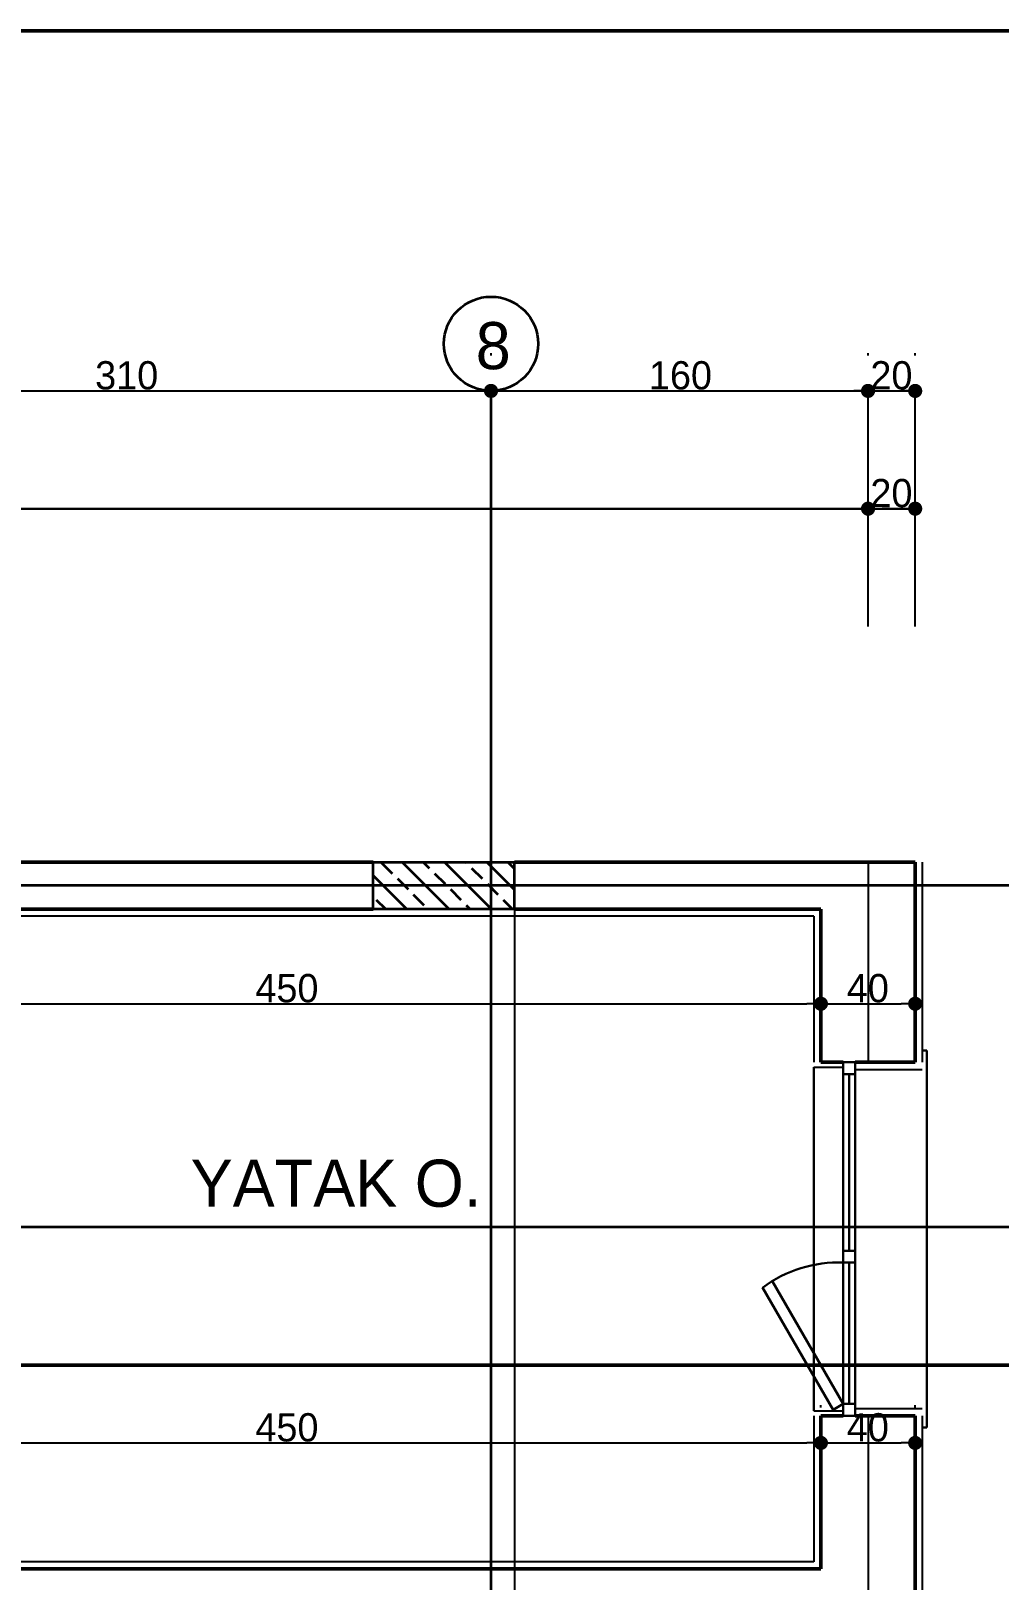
# Model space of a CAD drawing. Header units: millimetres. Extents: x 9537.41 to 9541.95, y -1431.78 to -1431.38.
# Drawn here: x 9538.5057 to 9538.5878, y -1431.5076 to -1431.3761 of the extents above; entities that cross this region are included whole.
import ezdxf

# ---------------------------------------------------------------- set-up
doc = ezdxf.new("R2010")
doc.units = ezdxf.units.MM
for name, pattern in [('ACAD_ISO02W100', [15, 12, -3]), ('ACAD_ISO03W100', [30, 12, -18]), ('ACAD_ISO04W100', [30, 24, -3, 0, -3]), ('ACAD_ISO06W100', [36, 24, -3, 0, -3, 0, -3, 0, -3])]:
    doc.linetypes.add(name, pattern=pattern)
for name, color, linetype, lineweight in [('aks', 6, 'Continuous', 35), ('duvar', 214, 'Continuous', 50), ('kapı-pencere', 140, 'Continuous', 30), ('kesit', 3, 'Continuous', 50), ('kolon', 6, 'Continuous', 35), ('sıva', 203, 'Continuous', 25), ('yazı', 161, 'Continuous', 35), ('ölçü', 4, 'Continuous', 25)]:
    doc.layers.add(name, color=color, linetype=linetype, lineweight=lineweight)

msp = doc.modelspace()

# ---------------------------------------------------------------- linework, layer by layer
at = {"color": 0, "linetype": 'ByBlock', "lineweight": -2}
for p, q in [((9538.544109836515, -1431.406689333453), (9538.543509836514, -1431.406689333453)), ((9538.545309836514, -1431.406689333453), (9538.545909836515, -1431.406689333453)), ((9538.576109836515, -1431.406689333453), (9538.575509836515, -1431.406689333453)), ((9538.577309836515, -1431.406689333453), (9538.577909836515, -1431.406689333453)), ((9538.580109836515, -1431.406689333453), (9538.579509836514, -1431.406689333453)), ((9538.576109836515, -1431.416689333453), (9538.575509836515, -1431.416689333453)), ((9538.577309836515, -1431.416689333453), (9538.577909836515, -1431.416689333453)), ((9538.580109836515, -1431.416689333453), (9538.579509836514, -1431.416689333453)), ((9538.572109836516, -1431.458718633632), (9538.571509836514, -1431.458718633632)), ((9538.573309836514, -1431.458718633632), (9538.573909836516, -1431.458718633632)), ((9538.580109836515, -1431.458718633632), (9538.579509836514, -1431.458718633632)), ((9538.572109836516, -1431.496002336719), (9538.571509836514, -1431.496002336719)), ((9538.573309836514, -1431.496002336719), (9538.573909836516, -1431.496002336719)), ((9538.580109836515, -1431.496002336719), (9538.579509836514, -1431.496002336719))]:
    msp.add_line(p, q, dxfattribs=at)
at = {"color": 0, "linetype": 'ByBlock', "const_width": 0.0006000000000000001}
for points in [[(9538.544409836515, -1431.406689333453, 1), (9538.545009836515, -1431.406689333453, 1)], [(9538.545009836515, -1431.406689333453, 1), (9538.544409836515, -1431.406689333453, 1)], [(9538.576409836514, -1431.406689333453, 1), (9538.577009836516, -1431.406689333453, 1)], [(9538.577009836516, -1431.406689333453, 1), (9538.576409836514, -1431.406689333453, 1)], [(9538.580409836515, -1431.406689333453, 1), (9538.581009836515, -1431.406689333453, 1)], [(9538.577009836516, -1431.416689333453, 1), (9538.576409836514, -1431.416689333453, 1)], [(9538.576409836514, -1431.416689333453, 1), (9538.577009836516, -1431.416689333453, 1)], [(9538.580409836515, -1431.416689333453, 1), (9538.581009836515, -1431.416689333453, 1)], [(9538.572409836515, -1431.458718633632, 1), (9538.573009836515, -1431.458718633632, 1)], [(9538.573009836515, -1431.458718633632, 1), (9538.572409836515, -1431.458718633632, 1)], [(9538.580409836515, -1431.458718633632, 1), (9538.581009836515, -1431.458718633632, 1)], [(9538.572409836515, -1431.496002336719, 1), (9538.573009836515, -1431.496002336719, 1)], [(9538.573009836515, -1431.496002336719, 1), (9538.572409836515, -1431.496002336719, 1)], [(9538.580409836515, -1431.496002336719, 1), (9538.581009836515, -1431.496002336719, 1)]]:
    msp.add_lwpolyline(points, format="xyb", close=True, dxfattribs=at)
at = {"layer": 'aks', "linetype": 'ACAD_ISO06W100'}
for p, q in [((9538.544709836515, -1431.684689333453), (9538.544709836515, -1431.406689333453)), ((9538.654709836515, -1431.448689333453), (9538.082709836515, -1431.448689333453)), ((9538.654709836515, -1431.477689333453), (9538.082709836515, -1431.477689333453))]:
    msp.add_line(p, q, dxfattribs=at)
at = {"layer": 'duvar'}
for p, q in [((9538.051063101857, -1431.376132301478), (9538.687504874286, -1431.376132301478)), ((9538.534709836515, -1431.446689333453), (9538.492709836515, -1431.446689333453)), ((9538.580709836515, -1431.446689333453), (9538.546709836515, -1431.446689333453)), ((9538.580709836515, -1431.446689333453), (9538.580709836515, -1431.463689333453)), ((9538.534709836515, -1431.450689333453), (9538.492709836515, -1431.450689333453)), ((9538.572709836515, -1431.450689333453), (9538.546709836515, -1431.450689333453)), ((9538.572709836515, -1431.450689333453), (9538.572709836515, -1431.463689333453)), ((9538.574609836514, -1431.463689333453), (9538.572709836515, -1431.463689333453)), ((9538.575609836515, -1431.463689333453), (9538.580709836515, -1431.463689333453)), ((9538.572709836515, -1431.493689333453), (9538.574609836514, -1431.493689333453)), ((9538.572709836515, -1431.493689333453), (9538.572709836515, -1431.506689333453)), ((9538.575609836515, -1431.493689333453), (9538.580709836515, -1431.493689333453)), ((9538.580709836515, -1431.493689333453), (9538.580709836515, -1431.516689333453)), ((9538.572709836515, -1431.506689333453), (9538.482709836515, -1431.506689333453))]:
    msp.add_line(p, q, dxfattribs=at)
at = {"layer": 'kapı-pencere'}
for p, q in [((9538.581309836514, -1431.462689333453), (9538.581709836515, -1431.462689333453)), ((9538.581709836515, -1431.494689333453), (9538.581709836515, -1431.462689333453)), ((9538.572109836516, -1431.493289333453), (9538.572109836516, -1431.464089333453)), ((9538.574609836514, -1431.463689333453), (9538.575609836515, -1431.463689333453)), ((9538.574609836514, -1431.464689333453), (9538.574609836514, -1431.463689333453)), ((9538.574609836514, -1431.463689333453), (9538.574609836514, -1431.479689333453)), ((9538.575609836515, -1431.463689333453), (9538.575609836515, -1431.464689333453)), ((9538.575609836515, -1431.479689333453), (9538.575609836515, -1431.463689333453)), ((9538.575609836515, -1431.464689333453), (9538.574609836514, -1431.464689333453)), ((9538.575109836514, -1431.464689333453), (9538.575109836514, -1431.479689333453)), ((9538.574609836514, -1431.479689333453), (9538.575609836515, -1431.479689333453)), ((9538.574609836514, -1431.480689333453), (9538.574609836514, -1431.479689333453)), ((9538.575609836515, -1431.479689333453), (9538.575609836515, -1431.480689333453)), ((9538.575609836515, -1431.480689333453), (9538.574609836514, -1431.480689333453)), ((9538.574609836514, -1431.480689333453), (9538.574609836514, -1431.492689333453)), ((9538.575109836514, -1431.480689333453), (9538.575109836514, -1431.492689333453)), ((9538.575609836515, -1431.492689333453), (9538.575609836515, -1431.480689333453)), ((9538.574609836514, -1431.492689333453), (9538.575609836515, -1431.492689333453)), ((9538.574609836514, -1431.493689333453), (9538.574609836514, -1431.492689333453)), ((9538.575609836515, -1431.492689333453), (9538.575609836515, -1431.493689333453)), ((9538.575609836515, -1431.493689333453), (9538.574609836514, -1431.493689333453)), ((9538.581309836514, -1431.494689333453), (9538.581709836515, -1431.494689333453))]:
    msp.add_line(p, q, dxfattribs=at)
at = {"layer": 'kapı-pencere', "linetype": 'ACAD_ISO02W100'}
for p, q in [((9538.56774381111, -1431.482797028608), (9538.573743811112, -1431.493189333453)), ((9538.574609836514, -1431.492689333453), (9538.568609836515, -1431.482297028608)), ((9538.573743811112, -1431.493189333453), (9538.574609836514, -1431.492689333453))]:
    msp.add_line(p, q, dxfattribs=at)
msp.add_arc((9538.574211810408, -1431.491448268697), 0.01076629520126335, 87.88131280132417, 126.8056788230023, dxfattribs=at)
at = {"layer": 'kesit', "linetype": 'ACAD_ISO04W100'}
msp.add_line((9538.134990495028, -1431.489415038047), (9538.604264506903, -1431.489415038047), dxfattribs=at)
at = {"layer": 'kolon'}
for p, q in [((9538.534709836515, -1431.446689333453), (9538.546709836515, -1431.446689333453)), ((9538.534709836515, -1431.450689333453), (9538.534709836515, -1431.446689333453)), ((9538.53634778113, -1431.44767598487), (9538.535449755518, -1431.446777959258)), ((9538.541157180936, -1431.450689333453), (9538.537157180937, -1431.446689333453)), ((9538.539490870773, -1431.447226972064), (9538.53895323216, -1431.446689333453)), ((9538.544749283386, -1431.450689333453), (9538.540749283386, -1431.446689333453)), ((9538.542633960415, -1431.446777959258), (9538.54254533461, -1431.446689333453)), ((9538.543980998833, -1431.448124997676), (9538.543082973221, -1431.447226972064)), ((9538.546709836515, -1431.449057784134), (9538.544341385834, -1431.446689333453)), ((9538.546709836515, -1431.44726173291), (9538.546226062863, -1431.446777959258)), ((9538.546709836515, -1431.450689333453), (9538.546709836515, -1431.446689333453)), ((9538.537565078488, -1431.450689333453), (9538.534709836515, -1431.44783409148)), ((9538.537694819548, -1431.449023023288), (9538.536796793936, -1431.448124997676)), ((9538.54083790919, -1431.448574010482), (9538.539939883578, -1431.44767598487)), ((9538.545328037251, -1431.449472036094), (9538.54443001164, -1431.448574010482)), ((9538.535769027265, -1431.450689333453), (9538.535000742711, -1431.4499210489)), ((9538.539041857966, -1431.450370061707), (9538.538143832355, -1431.449472036094)), ((9538.542184947608, -1431.4499210489), (9538.541286921996, -1431.449023023288)), ((9538.54654533461, -1431.450689333453), (9538.545777050056, -1431.4499210489)), ((9538.546709836515, -1431.450689333453), (9538.534709836515, -1431.450689333453)), ((9538.542953232161, -1431.450689333453), (9538.542633960415, -1431.450370061707))]:
    msp.add_line(p, q, dxfattribs=at)
msp.add_circle((9538.544709836515, -1431.402689333453), 0.004, dxfattribs=at)
at = {"layer": 'sıva', "linetype": 'ACAD_ISO03W100'}
for p, q in [((9538.576709836514, -1431.446689333453), (9538.576709836514, -1431.463689333453)), ((9538.546709836515, -1431.450689333453), (9538.546709836515, -1431.568689333453)), ((9538.576709836514, -1431.493689333453), (9538.576709836514, -1431.516689333453))]:
    msp.add_line(p, q, dxfattribs=at)
at = {"layer": 'sıva'}
for p, q in [((9538.581309836514, -1431.446689333453), (9538.581309836514, -1431.463689333453)), ((9538.572109836516, -1431.451289333453), (9538.483309836514, -1431.451289333453)), ((9538.572109836516, -1431.451289333453), (9538.572109836516, -1431.463689333453)), ((9538.572109836516, -1431.464089333453), (9538.574609836514, -1431.464089333453)), ((9538.575609836515, -1431.464289333453), (9538.581309836514, -1431.464289333453)), ((9538.572109836516, -1431.493289333453), (9538.574609836514, -1431.493289333453)), ((9538.575609836515, -1431.493089333453), (9538.581309836514, -1431.493089333453)), ((9538.572109836516, -1431.493689333453), (9538.572109836516, -1431.506089333453)), ((9538.581309836514, -1431.493689333453), (9538.581309836514, -1431.516689333453)), ((9538.572109836516, -1431.506089333453), (9538.483309836514, -1431.506089333453))]:
    msp.add_line(p, q, dxfattribs=at)
at = {"layer": 'ölçü'}
for p, q in [((9538.544709836515, -1431.403689333453), (9538.544709836515, -1431.403489333453)), ((9538.544709836515, -1431.403689333453), (9538.544709836515, -1431.403489333453)), ((9538.576709836514, -1431.403689333453), (9538.576709836514, -1431.403489333453)), ((9538.576709836514, -1431.403689333453), (9538.576709836514, -1431.403489333453)), ((9538.580709836515, -1431.403689333453), (9538.580709836515, -1431.403489333453)), ((9538.156709836516, -1431.406689333453), (9538.580709836515, -1431.406689333453)), ((9538.483909836516, -1431.406689333453), (9538.543509836514, -1431.406689333453)), ((9538.545909836515, -1431.406689333453), (9538.575509836515, -1431.406689333453)), ((9538.576709836514, -1431.426689333453), (9538.576709836514, -1431.406689333453)), ((9538.577909836515, -1431.406689333453), (9538.579509836514, -1431.406689333453)), ((9538.580709836515, -1431.426689333453), (9538.580709836515, -1431.406689333453)), ((9538.576709836514, -1431.413689333453), (9538.576709836514, -1431.413489333453)), ((9538.576709836514, -1431.413689333453), (9538.576709836514, -1431.413489333453)), ((9538.580709836515, -1431.413689333453), (9538.580709836515, -1431.413489333453)), ((9538.156709836516, -1431.416689333453), (9538.580709836515, -1431.416689333453)), ((9538.575509836515, -1431.416689333453), (9538.161909836515, -1431.416689333453)), ((9538.579509836514, -1431.416689333453), (9538.577909836515, -1431.416689333453)), ((9538.572709836515, -1431.455718633632), (9538.572709836515, -1431.455518633632)), ((9538.572709836515, -1431.455718633632), (9538.572709836515, -1431.455518633632)), ((9538.483909836516, -1431.458718633632), (9538.571509836514, -1431.458718633632)), ((9538.573909836516, -1431.458718633632), (9538.579509836514, -1431.458718633632)), ((9538.580709836515, -1431.461718633632), (9538.580709836515, -1431.461918633632)), ((9538.572709836515, -1431.493002336719), (9538.572709836515, -1431.492802336719)), ((9538.572709836515, -1431.493002336719), (9538.572709836515, -1431.492802336719)), ((9538.580709836515, -1431.493002336719), (9538.580709836515, -1431.492802336719)), ((9538.483909836516, -1431.496002336719), (9538.571509836514, -1431.496002336719)), ((9538.573909836516, -1431.496002336719), (9538.579509836514, -1431.496002336719))]:
    msp.add_line(p, q, dxfattribs=at)

# ---------------------------------------------------------------- texts
at = {"layer": 'yazı'}
for s, p in [('8', (9538.543409129385, -1431.404844834525)), ('YATAK O.', (9538.519216859251, -1431.475954274377))]:
    msp.add_text(s, height=0.004, dxfattribs=at).set_placement(p)
at = {"layer": 'ölçü'}
for s, p in [('310', (9538.511109836514, -1431.406564333453)), ('160', (9538.558109836515, -1431.406564333453)), ('20', (9538.576909836514, -1431.406564333453)), ('20', (9538.576909836514, -1431.416564333453)), ('450', (9538.524709836514, -1431.458593633632)), ('40', (9538.574909836514, -1431.458593633632)), ('450', (9538.524709836514, -1431.495877336719)), ('40', (9538.574909836514, -1431.495877336719))]:
    msp.add_text(s, height=0.0024, dxfattribs=at).set_placement(p)

doc.saveas('drawing.dxf')
